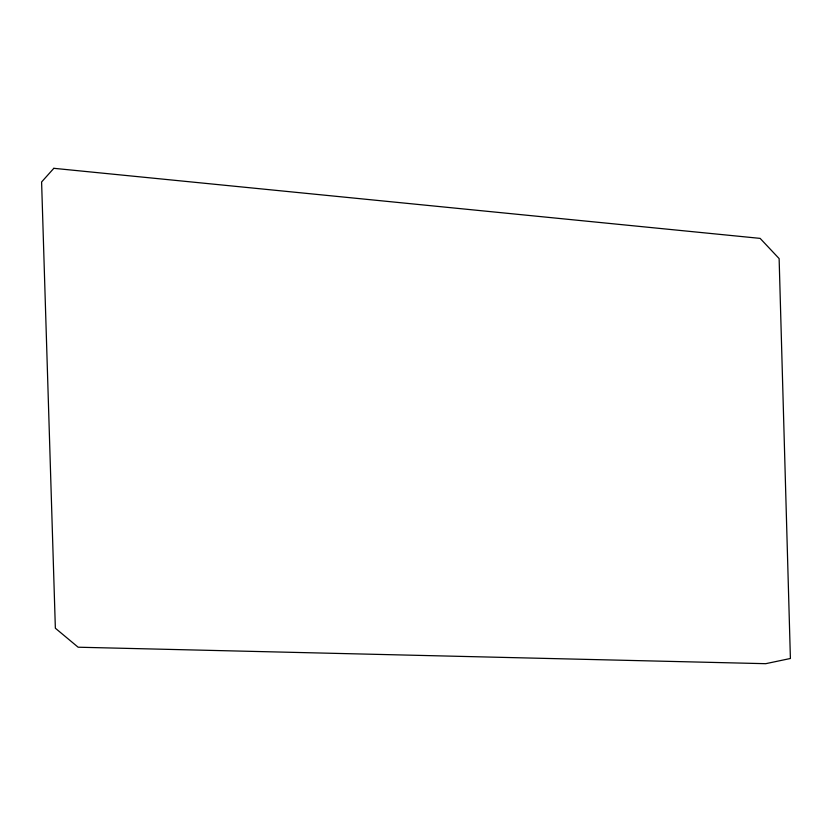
<?xml version="1.0" encoding="UTF-8"?>
<svg xmlns="http://www.w3.org/2000/svg" width="832" height="832" viewBox="0 0 832 832"><rect width="100%" height="100%" fill="white"/><g stroke="black" fill="none" stroke-linecap="round" stroke-linejoin="round"><path stroke-width="1.25" d="M53.83 168.314L41.6 181.979L55.359 628.222L78.135 647.213L765.731 663.686L790.4 658.486L779.126 258.586L760.126 238.378L53.83 168.314"/></g></svg>
